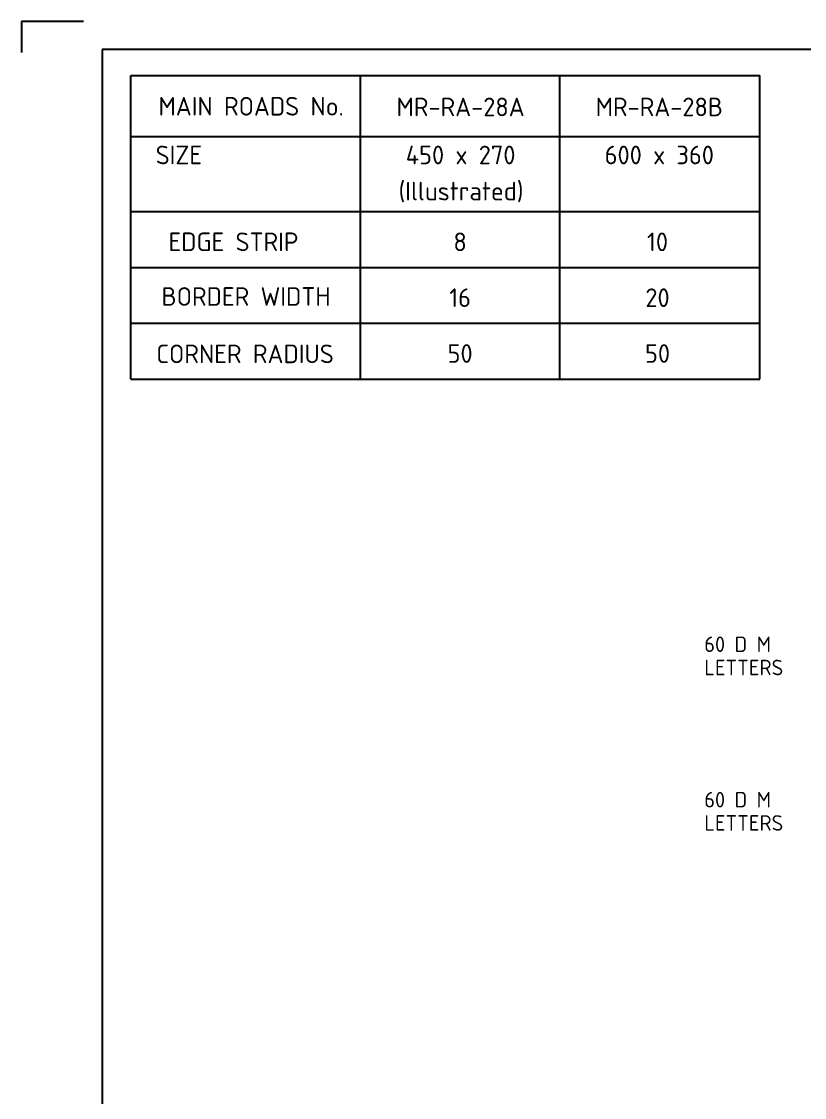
# Model space of a CAD drawing. Extents: x 0 to 420, y 0 to 297.
# Drawn here: x 0 to 126.3, y 123.5 to 297 of the extents above; entities that cross this region are included whole.
import ezdxf
from ezdxf.enums import TextEntityAlignment as Align

# ---------------------------------------------------------------- set-up
doc = ezdxf.new("R2010")
doc.units = 0
doc.layers.get('0').update_dxf_attribs({"linetype": 'CONTINUOUS'})
for name, color, linetype in [('COMMENTS', 4, 'CONTINUOUS'), ('L25', 1, 'CONTINUOUS'), ('L35', 3, 'CONTINUOUS'), ('L50', 7, 'CONTINUOUS'), ('T25', 1, 'CONTINUOUS'), ('TBLK18', 4, 'CONTINUOUS'), ('TBLK25', 1, 'CONTINUOUS'), ('TBLK35', 3, 'CONTINUOUS'), ('TBLK50', 7, 'CONTINUOUS')]:
    doc.layers.add(name, color=color, linetype=linetype)
doc.styles.add('ISO', font='iso3098b.shx')

# ---------------------------------------------------------------- blocks, each defined once
blk = doc.blocks.new('A3BBLK')
at = {"layer": 'TBLK25'}
for p, q in [((10, 297), (0, 297)), ((0, 297), (0, 292))]:
    blk.add_line(p, q, dxfattribs=at)
at = {"layer": 'TBLK50'}
for p, q in [((415.5, 292.5), (13, 292.5)), ((13, 292.5), (13, 4.5))]:
    blk.add_line(p, q, dxfattribs=at)
blk = doc.blocks.new('title block')
blk.add_blockref('A3BBLK', (0, 0))
at = {"layer": 'TBLK18', "style": 'ISO'}
blk.add_attdef('MR_DIRECTORATE', text='', height=1.5, dxfattribs=at).set_placement((381.5, 67.12), align=Align.CENTER)
for tag, p in [('STREET_NAME', (355.51, 61.1)), ('SUBURB_POSTCODE', (388.49, 61.1)), ('TELEPHONE_NO.', (368.31, 58.84)), ('FAX_NO.', (393.56, 58.84))]:
    blk.add_attdef(tag, p, '', height=1.5, dxfattribs=at)
at = {"layer": 'TBLK25', "style": 'ISO'}
for tag, height, p in [('MR_BRANCH', 2, (381.5, 64.2)), ('ROAD_SECTION', 1.75, (384.5, 29.16)), ('SLK', 1.75, (384.5, 26.11)), ('CHAINAGE', 1.75, (384.5, 19.21))]:
    blk.add_attdef(tag, text='', height=height, dxfattribs=at).set_placement(p, align=Align.CENTER)
for tag, p, height in [('FILE_NUMBER', (371.77, 53.24), 2.5), ('DESIGNED_/_DRAWN', (371.77, 48.49), 2), ('VERIFIED', (371.77, 43.49), 2), ('APPROVED', (371.77, 38.49), 2), ('LOCAL_AUTHORITY', (370.48, 16.73), 1.25)]:
    blk.add_attdef(tag, p, '', height=height, dxfattribs=at)
at = {"layer": 'TBLK35', "style": 'ISO', "width": 0.9}
for tag, p in [('ROAD_PROJECT&NUMBER', (384.5, 32.23)), ('DRAWING_DESCRIPTION', (384.5, 22.29))]:
    blk.add_attdef(tag, text='', height=2.5, dxfattribs=at).set_placement(p, align=Align.CENTER)
at = {"layer": 'TBLK50', "style": 'ISO'}
blk.add_attdef('DRG_NUMBER', (356.8, 6.02), '', height=5, dxfattribs=at)
blk = doc.blocks.new('BLK2DES')
at = {"layer": 'COMMENTS', "style": 'ISO'}
for s, p in [('60 D M', (0, 0)), ('LETTERS', (0, -3.75))]:
    blk.add_text(s, height=2.5, dxfattribs=at).set_placement(p)
blk = doc.blocks.new('BLK1DES')
at = {"layer": 'COMMENTS', "style": 'ISO'}
for s, p in [('60 D M', (0, 0)), ('LETTERS', (0, -3.75))]:
    blk.add_text(s, height=2.5, dxfattribs=at).set_placement(p)

msp = doc.modelspace()

# ---------------------------------------------------------------- linework, layer by layer
at = {"layer": 'L25', "color": 4}
for p, q in [((17.657658, 266.347708), (119.094811, 266.347708)), ((17.657658, 257.347708), (119.094811, 257.347708)), ((17.657658, 248.347708), (119.094811, 248.347708))]:
    msp.add_line(p, q, dxfattribs=at)
at = {"layer": 'L50'}
for p, q in [((17.657658, 288.318136), (119.094811, 288.318136)), ((17.657658, 239.347708), (17.657658, 288.318136)), ((54.674794, 239.347708), (54.674794, 288.318136)), ((86.844811, 239.347708), (86.844811, 288.318136)), ((119.094811, 239.347708), (119.094811, 288.318136)), ((17.657658, 278.462804), (119.094811, 278.462804)), ((17.657658, 239.347708), (119.094811, 239.347708))]:
    msp.add_line(p, q, dxfattribs=at)

# ---------------------------------------------------------------- block references
at = {"color": 1}
msp.add_blockref('title block', (0, 0), dxfattribs=at)
at = {"layer": 'L35'}
for name, p in [('BLK1DES', (110.150879, 195.345907)), ('BLK2DES', (110.150879, 170.288157))]:
    msp.add_blockref(name, p, dxfattribs=at)

# ---------------------------------------------------------------- texts
at = {"layer": 'T25', "color": 3, "style": 'ISO'}
for s, p in [('MAIN ROADS No.', (37.041607, 281.833817)), ('MR-RA-28A', (70.838401, 281.729992)), ('MR-RA-28B', (102.896901, 281.729992)), ('SIZE', (25.392545, 273.981845)), ('450 x 270', (70.838401, 273.981845)), ('600 x 360', (102.896901, 273.981845)), ('(Illustrated)', (70.910587, 268.155927)), ('  EDGE STRIP', (32.378216, 259.985369)), ('8', (70.7598, 259.972708)), ('10', (102.607482, 259.972708)), (' BORDER WIDTH', (35.325361, 251.16251)), ('16', (70.7598, 250.972708)), ('20', (102.607482, 250.972708)), ('CORNER RADIUS', (36.065252, 241.914122)), ('50', (70.7598, 241.972708)), ('50', (102.607482, 241.972708))]:
    msp.add_text(s, height=3, dxfattribs=at).set_placement(p, align=Align.CENTER)

doc.saveas('drawing.dxf')
